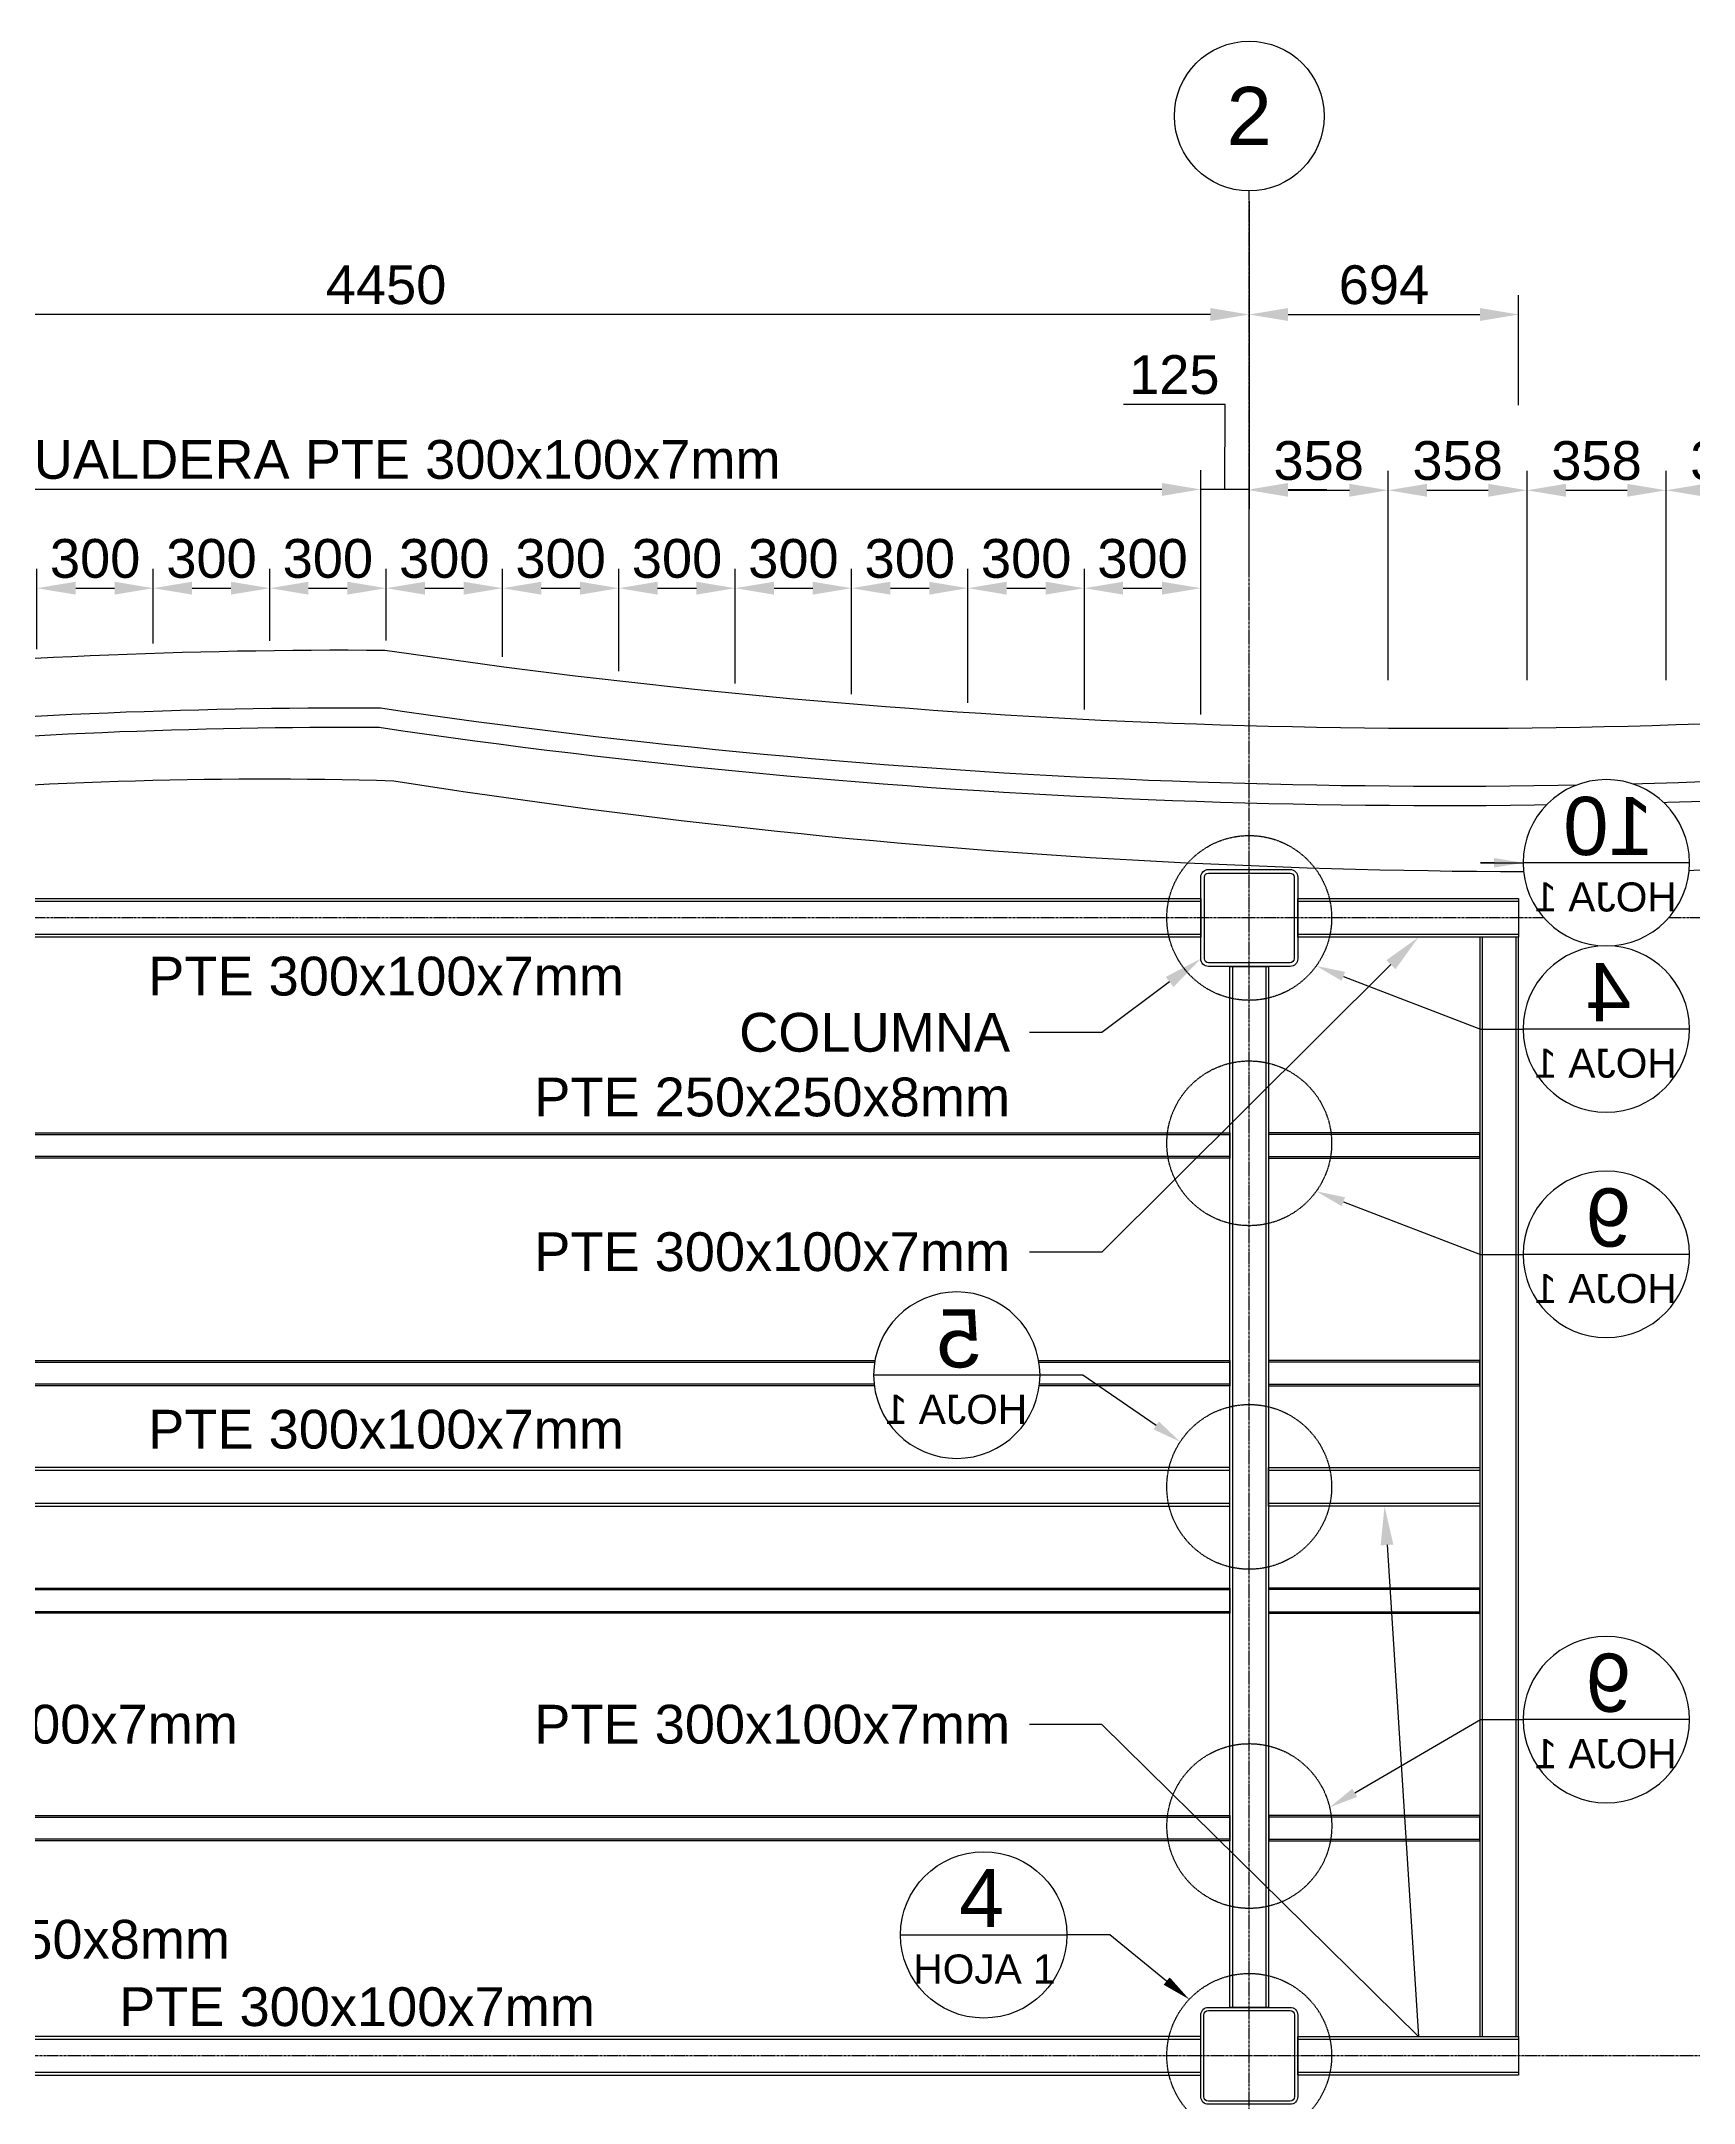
# Model space of a CAD drawing. Header units: millimetres. Extents: x -59786 to 1889966, y -10432 to 69447.
# Drawn here: x 15228 to 19488, y 21639 to 26954 of the extents above; entities that cross this region are included whole.
import ezdxf
from ezdxf import colors
from ezdxf.entities.mleader import LeaderData, LeaderLine
from ezdxf.enums import TextEntityAlignment as Align
from ezdxf.math import Vec2, Vec3

# ---------------------------------------------------------------- set-up
doc = ezdxf.new("R2010")
doc.units = ezdxf.units.MM
doc.header["$LTSCALE"] = 0.2
doc.set_wipeout_variables(frame=1)
doc.linetypes.add('CENTER', pattern=[50.8, 31.75, -6.35, 6.35, -6.35])
doc.linetypes.add('HIDDEN', pattern=[9.525, 6.35, -3.175])
for name, color, linetype in [('EE-5', 7, 'Continuous'), ('EE-TEXTO 1', 4, 'Continuous'), ('EE-TEXTO 2', 2, 'Continuous'), ('SIM-CONCRETO', 8, 'Continuous'), ('SIM-COTAS', 1, 'Continuous'), ('SIM-EJES', 8, 'CENTER'), ('SIM-OCULTOS', 8, 'HIDDEN'), ('SIM-PTE 160x65x4mm', 144, 'Continuous'), ('SIM-PTE 250x250x8mm', 51, 'Continuous'), ('SIM-PTE 300x100x7', 213, 'Continuous')]:
    doc.layers.add(name, color=color, linetype=linetype)
doc.styles.add('ARIAL EE', font='arial.ttf')
doc.styles.get("Standard").update_dxf_attribs({"font": 'arial.ttf'})
doc.dimstyles.new('EE 1_STANDAR', dxfattribs={"dimtxt": 2, "dimasz": 2, "dimexe": 1, "dimexo": 0.5, "dimgap": 0.5, "dimtad": 1, "dimdec": 0, "dimdsep": 46, "dimtxsty": 'ARIAL EE', "dimcen": 1.5, "dimclrd": 256, "dimclre": 256, "dimclrt": 2, "dimadec": 0, "dimazin": 0, "dimtfac": 1, "dimtdec": 0, "dimtix": 1, "dimtmove": 0, "dimatfit": 2, "dimfxl": 1, "dimlwd": -1, "dimlwe": -1, "dimarcsym": 0})

# ---------------------------------------------------------------- blocks, each defined once
blk = doc.blocks.new('*D79')
at = {"layer": 'SIM-COTAS', "transparency": 16777216}
for p, q in [((18341.7, 26543), (18341.7, 25748.1)), ((18279.7, 26017.5), (18017.4, 26017.5)), ((18279.2, 25798.1), (18279.7, 26017.5)), ((18216.7, 25218.2), (18216.7, 25848.1)), ((18116.7, 25798.1), (18016.7, 25798.1)), ((18341.7, 25798.1), (18216.7, 25798.1)), ((18341.7, 25798.1), (18216.7, 25798.1)), ((18441.7, 25798.1), (18541.7, 25798.1))]:
    blk.add_line(p, q, dxfattribs=at)
for points in [[(18116.7, 25814.8), (18116.7, 25781.4), (18216.7, 25798.1)], [(18441.7, 25814.8), (18441.7, 25781.4), (18341.7, 25798.1)]]:
    blk.add_solid(points, dxfattribs=at)
at = {"layer": 'SIM-COTAS', "color": 2, "transparency": 16777216, "insert": (18148.6, 26093.5), "char_height": 100, "attachment_point": 5, "style": 'ARIAL EE'}
blk.add_mtext('125', dxfattribs=at)
blk = doc.blocks.new('*D87')
at = {"layer": 'SIM-COTAS', "transparency": 16777216}
for p, q in [((15216.7, 25386.1), (15216.7, 25593.5)), ((15516.7, 25401.1), (15516.7, 25593.5)), ((15316.7, 25543.5), (15416.7, 25543.5))]:
    blk.add_line(p, q, dxfattribs=at)
for points in [[(15316.7, 25560.2), (15316.7, 25526.9), (15216.7, 25543.5)], [(15416.7, 25560.2), (15416.7, 25526.9), (15516.7, 25543.5)]]:
    blk.add_solid(points, dxfattribs=at)
at = {"layer": 'SIM-COTAS', "color": 2, "transparency": 16777216, "insert": (15366.7, 25619.6), "char_height": 100, "attachment_point": 5, "style": 'ARIAL EE'}
blk.add_mtext('300', dxfattribs=at)
blk = doc.blocks.new('*D88')
at = {"layer": 'SIM-COTAS', "transparency": 16777216}
for p, q in [((15516.7, 25401.1), (15516.7, 25593.5)), ((15816.7, 25408), (15816.7, 25593.5)), ((15616.7, 25543.5), (15716.7, 25543.5))]:
    blk.add_line(p, q, dxfattribs=at)
for points in [[(15616.7, 25560.2), (15616.7, 25526.9), (15516.7, 25543.5)], [(15716.7, 25560.2), (15716.7, 25526.9), (15816.7, 25543.5)]]:
    blk.add_solid(points, dxfattribs=at)
at = {"layer": 'SIM-COTAS', "color": 2, "transparency": 16777216, "insert": (15666.7, 25619.6), "char_height": 100, "attachment_point": 5, "style": 'ARIAL EE'}
blk.add_mtext('300', dxfattribs=at)
blk = doc.blocks.new('*D89')
at = {"layer": 'SIM-COTAS', "transparency": 16777216}
for p, q in [((15816.7, 25408), (15816.7, 25593.5)), ((16116.7, 25408.5), (16116.7, 25593.5)), ((15916.7, 25543.5), (16016.7, 25543.5))]:
    blk.add_line(p, q, dxfattribs=at)
for points in [[(15916.7, 25560.2), (15916.7, 25526.9), (15816.7, 25543.5)], [(16016.7, 25560.2), (16016.7, 25526.9), (16116.7, 25543.5)]]:
    blk.add_solid(points, dxfattribs=at)
at = {"layer": 'SIM-COTAS', "color": 2, "transparency": 16777216, "insert": (15966.7, 25619.6), "char_height": 100, "attachment_point": 5, "style": 'ARIAL EE'}
blk.add_mtext('300', dxfattribs=at)
blk = doc.blocks.new('*D90')
at = {"layer": 'SIM-COTAS', "transparency": 16777216}
for p, q in [((16116.7, 25408.5), (16116.7, 25593.5)), ((16416.7, 25366.6), (16416.7, 25593.5)), ((16216.7, 25543.5), (16316.7, 25543.5))]:
    blk.add_line(p, q, dxfattribs=at)
for points in [[(16216.7, 25560.2), (16216.7, 25526.9), (16116.7, 25543.5)], [(16316.7, 25560.2), (16316.7, 25526.9), (16416.7, 25543.5)]]:
    blk.add_solid(points, dxfattribs=at)
at = {"layer": 'SIM-COTAS', "color": 2, "transparency": 16777216, "insert": (16266.7, 25619.6), "char_height": 100, "attachment_point": 5, "style": 'ARIAL EE'}
blk.add_mtext('300', dxfattribs=at)
blk = doc.blocks.new('*D91')
at = {"layer": 'SIM-COTAS', "transparency": 16777216}
for p, q in [((16416.7, 25366.6), (16416.7, 25593.5)), ((16716.7, 25329.7), (16716.7, 25593.5)), ((16516.7, 25543.5), (16616.7, 25543.5))]:
    blk.add_line(p, q, dxfattribs=at)
for points in [[(16516.7, 25560.2), (16516.7, 25526.9), (16416.7, 25543.5)], [(16616.7, 25560.2), (16616.7, 25526.9), (16716.7, 25543.5)]]:
    blk.add_solid(points, dxfattribs=at)
at = {"layer": 'SIM-COTAS', "color": 2, "transparency": 16777216, "insert": (16566.7, 25619.6), "char_height": 100, "attachment_point": 5, "style": 'ARIAL EE'}
blk.add_mtext('300', dxfattribs=at)
blk = doc.blocks.new('*D92')
at = {"layer": 'SIM-COTAS', "transparency": 16777216}
for p, q in [((16716.7, 25329.7), (16716.7, 25593.5)), ((17016.7, 25297.6), (17016.7, 25593.5)), ((16816.7, 25543.5), (16916.7, 25543.5))]:
    blk.add_line(p, q, dxfattribs=at)
for points in [[(16816.7, 25560.2), (16816.7, 25526.9), (16716.7, 25543.5)], [(16916.7, 25560.2), (16916.7, 25526.9), (17016.7, 25543.5)]]:
    blk.add_solid(points, dxfattribs=at)
at = {"layer": 'SIM-COTAS', "color": 2, "transparency": 16777216, "insert": (16866.7, 25619.6), "char_height": 100, "attachment_point": 5, "style": 'ARIAL EE'}
blk.add_mtext('300', dxfattribs=at)
blk = doc.blocks.new('*D93')
at = {"layer": 'SIM-COTAS', "transparency": 16777216}
for p, q in [((17016.7, 25297.6), (17016.7, 25593.5)), ((17316.7, 25270.5), (17316.7, 25593.5)), ((17116.7, 25543.5), (17216.7, 25543.5))]:
    blk.add_line(p, q, dxfattribs=at)
for points in [[(17116.7, 25560.2), (17116.7, 25526.9), (17016.7, 25543.5)], [(17216.7, 25560.2), (17216.7, 25526.9), (17316.7, 25543.5)]]:
    blk.add_solid(points, dxfattribs=at)
at = {"layer": 'SIM-COTAS', "color": 2, "transparency": 16777216, "insert": (17166.7, 25619.6), "char_height": 100, "attachment_point": 5, "style": 'ARIAL EE'}
blk.add_mtext('300', dxfattribs=at)
blk = doc.blocks.new('*D94')
at = {"layer": 'SIM-COTAS', "transparency": 16777216}
for p, q in [((17316.7, 25270.5), (17316.7, 25593.5)), ((17616.7, 25248.2), (17616.7, 25593.5)), ((17416.7, 25543.5), (17516.7, 25543.5))]:
    blk.add_line(p, q, dxfattribs=at)
for points in [[(17416.7, 25560.2), (17416.7, 25526.9), (17316.7, 25543.5)], [(17516.7, 25560.2), (17516.7, 25526.9), (17616.7, 25543.5)]]:
    blk.add_solid(points, dxfattribs=at)
at = {"layer": 'SIM-COTAS', "color": 2, "transparency": 16777216, "insert": (17466.7, 25619.6), "char_height": 100, "attachment_point": 5, "style": 'ARIAL EE'}
blk.add_mtext('300', dxfattribs=at)
blk = doc.blocks.new('*D95')
at = {"layer": 'SIM-COTAS', "transparency": 16777216}
for p, q in [((17616.7, 25248.2), (17616.7, 25593.5)), ((17916.7, 25230.8), (17916.7, 25593.5)), ((17716.7, 25543.5), (17816.7, 25543.5))]:
    blk.add_line(p, q, dxfattribs=at)
for points in [[(17716.7, 25560.2), (17716.7, 25526.9), (17616.7, 25543.5)], [(17816.7, 25560.2), (17816.7, 25526.9), (17916.7, 25543.5)]]:
    blk.add_solid(points, dxfattribs=at)
at = {"layer": 'SIM-COTAS', "color": 2, "transparency": 16777216, "insert": (17766.7, 25619.6), "char_height": 100, "attachment_point": 5, "style": 'ARIAL EE'}
blk.add_mtext('300', dxfattribs=at)
blk = doc.blocks.new('*D96')
at = {"layer": 'SIM-COTAS', "transparency": 16777216}
for p, q in [((17916.7, 25230.8), (17916.7, 25593.5)), ((18216.7, 25218.2), (18216.7, 25593.5)), ((18016.7, 25543.5), (18116.7, 25543.5))]:
    blk.add_line(p, q, dxfattribs=at)
for points in [[(18016.7, 25560.2), (18016.7, 25526.9), (17916.7, 25543.5)], [(18116.7, 25560.2), (18116.7, 25526.9), (18216.7, 25543.5)]]:
    blk.add_solid(points, dxfattribs=at)
at = {"layer": 'SIM-COTAS', "color": 2, "transparency": 16777216, "insert": (18066.7, 25619.6), "char_height": 100, "attachment_point": 5, "style": 'ARIAL EE'}
blk.add_mtext('300', dxfattribs=at)
blk = doc.blocks.new('*D97')
at = {"layer": 'SIM-COTAS', "transparency": 16777216}
for p, q in [((14016.7, 25276.7), (14016.7, 25848.1)), ((18216.7, 25218.2), (18216.7, 25848.1)), ((18116.7, 25798.1), (14116.7, 25798.1))]:
    blk.add_line(p, q, dxfattribs=at)
for points in [[(14116.7, 25814.8), (14116.7, 25781.4), (14016.7, 25798.1)], [(18116.7, 25814.8), (18116.7, 25781.4), (18216.7, 25798.1)]]:
    blk.add_solid(points, dxfattribs=at)
at = {"layer": 'SIM-COTAS', "color": 2, "transparency": 16777216, "insert": (16116.7, 25874.8), "char_height": 100, "attachment_point": 5, "style": 'ARIAL EE'}
blk.add_mtext('GUALDERA PTE 300x100x7mm', dxfattribs=at)
blk = doc.blocks.new('ITEM_1')
at = {"layer": 'EE-5'}
blk.add_circle((0, 0), 3.86, dxfattribs=at)
at = {"layer": 'EE-TEXTO 1', "style": 'ARIAL EE', "flags": 4}
blk.add_attdef('EJE', text='', height=3, dxfattribs=at).set_placement((0, 0), align=Align.MIDDLE_CENTER)
blk = doc.blocks.new('*D217')
at = {"layer": 'SIM-COTAS', "color": 2, "transparency": 16777216, "insert": (16116.7, 23374.6), "char_height": 100, "attachment_point": 5, "style": 'ARIAL EE'}
blk.add_mtext('PTE 300x100x7mm', dxfattribs=at)
blk = doc.blocks.new('*D218')
at = {"layer": 'SIM-COTAS', "color": 2, "transparency": 16777216, "insert": (16041.7, 21885.7), "char_height": 100, "attachment_point": 5, "style": 'ARIAL EE'}
blk.add_mtext('PTE 300x100x7mm', dxfattribs=at)
blk = doc.blocks.new('*D220')
at = {"layer": 'SIM-COTAS', "color": 2, "transparency": 16777216, "insert": (16116.7, 24542.7), "char_height": 100, "attachment_point": 5, "style": 'ARIAL EE'}
blk.add_mtext('PTE 300x100x7mm', dxfattribs=at)
blk = doc.blocks.new('*D221')
at = {"layer": 'SIM-COTAS', "transparency": 16777216}
for p, q in [((13891.7, 26543), (13891.7, 26199.1)), ((18341.7, 26543), (18341.7, 26199.1)), ((18241.7, 26249.1), (13991.7, 26249.1))]:
    blk.add_line(p, q, dxfattribs=at)
for points in [[(13991.7, 26265.8), (13991.7, 26232.5), (13891.7, 26249.1)], [(18241.7, 26265.8), (18241.7, 26232.5), (18341.7, 26249.1)]]:
    blk.add_solid(points, dxfattribs=at)
at = {"layer": 'SIM-COTAS', "color": 2, "transparency": 16777216, "insert": (16116.7, 26325.2), "char_height": 100, "attachment_point": 5, "style": 'ARIAL EE'}
blk.add_mtext('4450', dxfattribs=at)
blk = doc.blocks.new('*D224')
at = {"layer": 'SIM-COTAS', "transparency": 16777216}
for p, q in [((18341.7, 26543), (18341.7, 26199.1)), ((19036.2, 26015.2), (19036.2, 26299.1)), ((18441.7, 26249.1), (18936.2, 26249.1))]:
    blk.add_line(p, q, dxfattribs=at)
for points in [[(18441.7, 26265.8), (18441.7, 26232.5), (18341.7, 26249.1)], [(18936.2, 26265.8), (18936.2, 26232.5), (19036.2, 26249.1)]]:
    blk.add_solid(points, dxfattribs=at)
at = {"layer": 'SIM-COTAS', "color": 2, "transparency": 16777216, "insert": (18689, 26325.2), "char_height": 100, "attachment_point": 5, "style": 'ARIAL EE'}
blk.add_mtext('694', dxfattribs=at)
blk = doc.blocks.new('*D226')
at = {"layer": 'SIM-COTAS', "transparency": 16777216}
for p, q in [((18341.7, 25589.3), (18341.7, 25846)), ((18699.9, 25306), (18699.9, 25846)), ((18441.7, 25796), (18599.9, 25796))]:
    blk.add_line(p, q, dxfattribs=at)
for points in [[(18441.7, 25812.6), (18441.7, 25779.3), (18341.7, 25796)], [(18599.9, 25812.6), (18599.9, 25779.3), (18699.9, 25796)]]:
    blk.add_solid(points, dxfattribs=at)
at = {"layer": 'SIM-COTAS', "color": 2, "transparency": 16777216, "insert": (18520.8, 25872), "char_height": 100, "attachment_point": 5, "style": 'ARIAL EE'}
blk.add_mtext('358', dxfattribs=at)
blk = doc.blocks.new('*D227')
at = {"layer": 'SIM-COTAS', "transparency": 16777216}
for p, q in [((18699.9, 25306), (18699.9, 25846)), ((19058, 25306), (19058, 25846)), ((18799.9, 25796), (18958, 25796))]:
    blk.add_line(p, q, dxfattribs=at)
for points in [[(18799.9, 25812.6), (18799.9, 25779.3), (18699.9, 25796)], [(18958, 25812.6), (18958, 25779.3), (19058, 25796)]]:
    blk.add_solid(points, dxfattribs=at)
at = {"layer": 'SIM-COTAS', "color": 2, "transparency": 16777216, "insert": (18878.9, 25872), "char_height": 100, "attachment_point": 5, "style": 'ARIAL EE'}
blk.add_mtext('358', dxfattribs=at)
blk = doc.blocks.new('*D228')
at = {"layer": 'SIM-COTAS', "transparency": 16777216}
for p, q in [((19058, 25306), (19058, 25846)), ((19416.1, 25306), (19416.1, 25846)), ((19158, 25796), (19316.1, 25796))]:
    blk.add_line(p, q, dxfattribs=at)
for points in [[(19158, 25812.6), (19158, 25779.3), (19058, 25796)], [(19316.1, 25812.6), (19316.1, 25779.3), (19416.1, 25796)]]:
    blk.add_solid(points, dxfattribs=at)
at = {"layer": 'SIM-COTAS', "color": 2, "transparency": 16777216, "insert": (19237, 25872), "char_height": 100, "attachment_point": 5, "style": 'ARIAL EE'}
blk.add_mtext('358', dxfattribs=at)
blk = doc.blocks.new('*D229')
at = {"layer": 'SIM-COTAS', "transparency": 16777216}
for p, q in [((19416.1, 25306), (19416.1, 25846)), ((19774.2, 25306), (19774.2, 25846)), ((19516.1, 25796), (19674.2, 25796))]:
    blk.add_line(p, q, dxfattribs=at)
for points in [[(19516.1, 25812.6), (19516.1, 25779.3), (19416.1, 25796)], [(19674.2, 25812.6), (19674.2, 25779.3), (19774.2, 25796)]]:
    blk.add_solid(points, dxfattribs=at)
at = {"layer": 'SIM-COTAS', "color": 2, "transparency": 16777216, "insert": (19595.2, 25872), "char_height": 100, "attachment_point": 5, "style": 'ARIAL EE'}
blk.add_mtext('358', dxfattribs=at)
blk = doc.blocks.new('ITEM DETALLE')
at = {"color": 7, "transparency": 16777216}
blk.add_wipeout([(0, 4.29), (-0.84, 4.2), (-1.64, 3.96), (-2.38, 3.56), (-3.03, 3.03), (-3.56, 2.38), (-3.96, 1.64), (-4.2, 0.84), (-4.29, 0), (-4.2, -0.84), (-3.96, -1.64), (-3.56, -2.38), (-3.03, -3.03), (-2.38, -3.56), (-1.64, -3.96), (-0.84, -4.2), (0, -4.29), (0.84, -4.2), (1.64, -3.96), (2.38, -3.56), (3.03, -3.03), (3.56, -2.38), (3.96, -1.64), (4.2, -0.84), (4.29, 0), (4.2, 0.84), (3.96, 1.64), (3.56, 2.38), (3.03, 3.03), (2.38, 3.56), (1.64, 3.96), (0.84, 4.2)], dxfattribs=at)
at = {"layer": 'EE-5', "color": 7, "transparency": 16777216}
blk.add_line((-4.29, 0), (4.29, 0), dxfattribs=at)
blk.add_circle((0, 0), 4.29, dxfattribs=at)
at = {"layer": 'EE-TEXTO 1', "color": 4, "transparency": 16777216, "style": 'ARIAL EE'}
blk.add_attdef('X', text='', height=3, dxfattribs=at).set_placement((-0.11, 1.9), align=Align.MIDDLE_CENTER)
at = {"layer": 'EE-TEXTO 2', "color": 2, "transparency": 16777216, "style": 'ARIAL EE'}
blk.add_attdef('###', text='', height=1.5, dxfattribs=at).set_placement((0.04, -1.76), align=Align.MIDDLE_CENTER)

msp = doc.modelspace()

# ---------------------------------------------------------------- linework, layer by layer
at = {"layer": 'SIM-CONCRETO', "extrusion": (0.000604454, -1.95211e-09, 1), "elevation": -0.053}
msp.add_lwpolyline([(20069.606, 25071.747, -0.05280947), (16102.343, 25233.987, 0.05008137), (13123.728, 24952.544), (13094.412, 25099.652, -0.05026312), (16113.827, 25383.918, 0.05295036), (20059.915, 25221.433)], format="xyb", close=True, dxfattribs=at)
msp.add_lwpolyline([(20072.836, 25021.851, -0.05276272), (16098.536, 25184.008, 0.04782208), (13262.047, 24928.216, 0.04696942)], format="xyb", dxfattribs=at)
at = {"layer": 'SIM-CONCRETO', "extrusion": (0.006366, -3.29236e-05, 0.99998), "elevation": 100.919}
msp.add_lwpolyline([(20110.456, 24837.803, -0.05237395), (16136.125, 25046.35, 0.06032356), (13315.412, 24785.632, 0.046335)], format="xyb", dxfattribs=at)
at = {"layer": 'SIM-EJES'}
for p, q in [((18341.742, 17260.694), (18341.742, 26567.979)), ((21304.631, 24693.398), (10861.16, 24693.398)), ((21295.858, 21759.656), (10861.16, 21759.656))]:
    msp.add_line(p, q, dxfattribs=at)
at = {"layer": 'SIM-OCULTOS'}
for p, q in [((14016.742, 24736.398, 3.454), (18216.742, 24736.398, 4.568)), ((18466.742, 24736.398, 3.454), (19036.182, 24736.398, 2.335)), ((18216.742, 24650.398, 4.568), (14016.742, 24650.398, 3.495)), ((19036.182, 24650.398, 2.335), (18466.742, 24650.398, 3.495)), ((18943.182, 21809.656, -2.233), (18943.182, 24643.398, -2.233)), ((19029.182, 24643.398, -2.233), (19029.182, 21809.656, -2.233)), ((18298.742, 24568.398), (18298.742, 21884.656)), ((18384.742, 24568.401, 4.402), (18384.742, 21884.66, 4.402)), ((13941.742, 24135.149), (18291.742, 24135.149)), ((18936.182, 24135.149, -2.863), (18391.742, 24135.149)), ((18291.742, 24078.149), (13941.742, 24078.149)), ((18391.742, 24078.149), (18936.182, 24078.149, -2.863)), ((13941.742, 23548.401), (18291.742, 23548.401)), ((18936.182, 23548.401, -2.863), (18391.742, 23548.401)), ((18291.742, 23491.401), (13941.742, 23491.401)), ((18391.742, 23491.401), (18936.182, 23491.401, -2.863)), ((13941.742, 23269.527), (18291.742, 23269.527)), ((18391.742, 23269.527, 3.454), (18936.182, 23269.527, 2.335)), ((18291.742, 23183.527), (13941.742, 23183.527)), ((18936.182, 23183.527, 2.335), (18391.742, 23183.527, 3.495)), ((13941.742, 22961.653), (18291.742, 22961.653)), ((18936.182, 22961.653, -2.863), (18391.742, 22961.653)), ((18291.742, 22904.653), (13941.742, 22904.653)), ((18391.742, 22904.653), (18936.182, 22904.653, -2.863)), ((13941.969, 22374.904), (18291.969, 22374.904)), ((18936.409, 22374.904, -2.863), (18391.969, 22374.904)), ((18291.969, 22317.904), (13941.969, 22317.904)), ((18391.969, 22317.904), (18936.409, 22317.904, -2.863)), ((14016.742, 21802.656), (18216.742, 21802.656)), ((18466.742, 21802.656, 3.454), (19036.182, 21802.656, 2.335)), ((18216.742, 21716.656), (14016.742, 21716.656)), ((19036.182, 21716.656, 2.335), (18466.742, 21716.656, 3.495))]:
    msp.add_line(p, q, dxfattribs=at)
for centre in [(18341.742, 24693.398), (18341.742, 24112.343), (18341.742, 23226.527), (18341.969, 22352.098), (18341.742, 21759.656)]:
    msp.add_circle(centre, 212.416, dxfattribs=at)
at = {"layer": 'SIM-PTE 160x65x4mm'}
for points in [[(18291.742, 24074.149), (13941.742, 24074.149), (13941.742, 24139.149), (18291.742, 24139.149)], [(18391.742, 24074.149), (18936.182, 24074.149), (18936.182, 24139.149), (18391.742, 24139.149)], [(18291.742, 23487.401), (13941.742, 23487.401), (13941.742, 23552.401), (18291.742, 23552.401)], [(18391.742, 23487.401), (18936.182, 23487.401), (18936.182, 23552.401), (18391.742, 23552.401)], [(18291.742, 22900.653), (13941.742, 22900.653), (13941.742, 22965.653), (18291.742, 22965.653)], [(18391.742, 22900.653), (18936.182, 22900.653), (18936.182, 22965.653), (18391.742, 22965.653)], [(18291.969, 22313.904), (13941.969, 22313.904), (13941.969, 22378.904), (18291.969, 22378.904)], [(18391.969, 22313.904), (18936.409, 22313.904), (18936.409, 22378.904), (18391.969, 22378.904)]]:
    msp.add_lwpolyline(points, close=True, dxfattribs=at)
at = {"layer": 'SIM-PTE 250x250x8mm'}
for points in [[(18446.992, 24568.398), (18236.492, 24568.398, -0.41421356), (18216.742, 24588.148), (18216.742, 24798.648, -0.41421356), (18236.492, 24818.398), (18446.992, 24818.398, -0.41421356), (18466.742, 24798.648), (18466.742, 24588.148, -0.41421356)], [(18446.992, 24577.898), (18236.492, 24577.898, -0.41421356), (18226.242, 24588.148), (18226.242, 24798.648, -0.41421356), (18236.492, 24808.898), (18446.992, 24808.898, -0.41421356), (18457.242, 24798.648), (18457.242, 24588.148, -0.41421356)], [(18446.992, 21634.656), (18236.492, 21634.656, -0.41421356), (18216.742, 21654.406), (18216.742, 21864.906, -0.41421356), (18236.492, 21884.656), (18446.992, 21884.656, -0.41421356), (18466.742, 21864.906), (18466.742, 21654.406, -0.41421356)], [(18446.992, 21642.656), (18236.492, 21642.656, -0.41421356), (18224.742, 21654.406), (18224.742, 21864.906, -0.41421356), (18236.492, 21876.656), (18446.992, 21876.656, -0.41421356), (18458.742, 21864.906), (18458.742, 21654.406, -0.41421356)]]:
    msp.add_lwpolyline(points, format="xyb", close=True, dxfattribs=at)
at = {"layer": 'SIM-PTE 300x100x7'}
for points in [[(14016.742, 24743.398), (18216.742, 24743.398), (18216.742, 24643.398), (14016.742, 24643.398)], [(18466.742, 24743.398), (19036.182, 24743.398), (19036.182, 24643.398), (18466.742, 24643.398)], [(18391.742, 24568.398), (18391.742, 21884.656), (18291.742, 21884.656), (18291.742, 24568.398)], [(13941.742, 23176.527), (18291.742, 23176.527), (18291.742, 23276.527), (13941.742, 23276.527)], [(18391.742, 23276.527), (18936.182, 23276.527), (18936.182, 23176.527), (18391.742, 23176.527)], [(14016.742, 21709.656), (18216.742, 21709.656), (18216.742, 21809.656), (14016.742, 21809.656)], [(18466.742, 21809.656), (19036.182, 21809.656), (19036.182, 21709.656), (18466.742, 21709.656)]]:
    msp.add_lwpolyline(points, close=True, dxfattribs=at)
at = {"layer": 'SIM-PTE 300x100x7', "elevation": -0.63}
msp.add_lwpolyline([(18936.182, 24643.398), (18936.182, 21809.656), (19036.182, 21809.656), (19036.182, 24643.398)], close=True, dxfattribs=at)

# ---------------------------------------------------------------- block references
at = {"layer": 'SIM-COTAS'}
ref = msp.add_blockref('ITEM_1', (18341.742, 26760.836), dxfattribs=dict(at, xscale=50.00000000000001, yscale=50.00000000000001, zscale=50.00000000000001, rotation=179.9999999999999))
ref.add_attrib('EJE', '2', dxfattribs={"layer": 'EE-TEXTO 1', "height": 150, "style": 'ARIAL EE', "flags": 4}).set_placement((18341.675, 26760.88), align=Align.MIDDLE_CENTER)

# ---------------------------------------------------------------- dimensions: what is measured, and where the dimension line sits
for base, p1, p2, picture, middle in [((13891.742, 26249.137), (18341.742, 26567.979), (13891.742, 26567.979), '*D221', (16116.742, 26325.195)), ((19036.182, 26249.137), (18341.742, 26567.979), (19036.182, 25990.192, -2.863), '*D224', (18688.962, 26325.195)), ((18699.859, 25795.956), (18341.742, 25564.325), (18699.859, 25280.964), '*D226', (18520.8, 25872.047)), ((19057.976, 25795.956), (18699.859, 25280.964), (19057.976, 25280.964), '*D227', (18878.918, 25872.047)), ((19416.093, 25795.956), (19057.976, 25280.964), (19416.093, 25280.964), '*D228', (19237.035, 25872.047)), ((19774.21, 25795.956), (19416.093, 25280.964), (19774.21, 25280.964), '*D229', (19595.152, 25872.047)), ((15516.742, 25543.542), (15216.742, 25361.087), (15516.742, 25376.053, -9.432), '*D87', (15366.742, 25619.633)), ((15816.742, 25543.542), (15516.742, 25376.053, -9.432), (15816.742, 25382.952, -9.614), '*D88', (15666.742, 25619.633)), ((16116.742, 25543.542), (15816.742, 25382.952, -9.614), (16116.742, 25383.486, -9.795), '*D89', (15966.742, 25619.633)), ((16416.742, 25543.542), (16116.742, 25383.486, -9.795), (16416.742, 25341.608, -9.976), '*D90', (16266.742, 25619.633)), ((16716.742, 25543.542), (16416.742, 25341.608, -9.976), (16716.742, 25304.669, -10.158), '*D91', (16566.742, 25619.633)), ((17016.742, 25543.542), (16716.742, 25304.669, -10.158), (17016.742, 25272.638, -10.339), '*D92', (16866.742, 25619.633)), ((17316.742, 25543.542), (17016.742, 25272.638, -10.339), (17316.742, 25245.491, -10.52), '*D93', (17166.742, 25619.633)), ((17616.742, 25543.542), (17316.742, 25245.491, -10.52), (17616.742, 25223.207, -10.702), '*D94', (17466.742, 25619.633)), ((17916.742, 25543.542), (17616.742, 25223.207, -10.702), (17916.742, 25205.768, -10.883), '*D95', (17766.742, 25619.633)), ((18216.742, 25543.542), (17916.742, 25205.768, -10.883), (18216.742, 25193.16, -11.064), '*D96', (18066.742, 25619.633))]:
    dim = msp.add_linear_dim(base=base, p1=p1, p2=p2, dimstyle='EE 1_STANDAR', dxfattribs=at)
    dim.commit()
    dim.dimension.update_dxf_attribs({"geometry": picture, "text_midpoint": middle})
dim = msp.add_linear_dim(base=(18216.742, 25798.105), p1=(18341.742, 26567.979), p2=(18216.742, 25193.16, -11.064), dimstyle='EE 1_STANDAR', override={"dimtmove": 1}, dxfattribs=at)
dim.commit()
dim.dimension.update_dxf_attribs({"geometry": '*D79', "text_midpoint": (18254.71, 26017.481), "dimtype": 160})
for base, p1, p2, text, override, picture, middle in [((14016.742, 25798.105), (18216.742, 25193.16, -11.064), (14016.742, 25251.716, -8.526), 'GUALDERA PTE 300x100x7mm', {"dimtmove": 1}, '*D97', (16116.742, 25874.845)), ((18216.742, 24466.57), (14016.742, 24736.398, 3.454), (18216.742, 24736.398, 4.568), 'PTE 300x100x7mm', {"dimse1": 1, "dimse2": 1, "dimsd1": 1, "dimsd2": 1}, '*D220', (16116.742, 24542.661)), ((13941.742, 23298.46), (18291.742, 23176.527), (13941.742, 23176.527), 'PTE 300x100x7mm', {"dimse1": 1, "dimse2": 1, "dimsd1": 1, "dimsd2": 1}, '*D217', (16116.742, 23374.552)), ((13866.742, 21809.656), (18216.742, 21716.656), (13866.742, 21716.656), 'PTE 300x100x7mm', {"dimse1": 1, "dimse2": 1, "dimsd1": 1, "dimsd2": 1}, '*D218', (16041.742, 21885.748))]:
    dim = msp.add_linear_dim(base=base, p1=p1, p2=p2, text=text, dimstyle='EE 1_STANDAR', override=override, dxfattribs=at)
    dim.commit()
    dim.dimension.update_dxf_attribs({"geometry": picture, "text_midpoint": middle})

# ---------------------------------------------------------------- leaders
ml = msp.add_multileader_block('Standard', dxfattribs=at)
ml.set_content('ITEM DETALLE', color=256, scale=-50)
ml.set_attribute('X', '10', width=0)
ml.set_attribute('###', 'HOJA 1', width=0)
ml.set_leader_properties(color=256)
ml.build(insert=Vec2(0, 0))
ml.multileader.update_dxf_attribs({"arrow_head_size": 75, "scale": 50})
ctx = ml.context
ctx.base_point, ctx.scale, ctx.char_height, ctx.arrow_head_size, ctx.landing_gap_size, ctx.plane_origin = Vec3(19047.955, 24835.492, 7.968), 50, 200, 75, 100, Vec3(18725.43, 23385.833, 7.968)
ctx.text_align_type = 2
notes = []
notes.append((ctx, [(1, (1, 1, 0), (18937.603, 24835.492, 7.968), (1, 0), 110.352, [(0, [(19047.955, 24835.492, 7.968)], 0, [])])]))
ctx.block.insert, ctx.block.scale = Vec3(19262.241, 24835.492, 7.968), Vec3(-50, 50, 50)
at = {"layer": 'SIM-COTAS', "linetype": 'Continuous'}
ml = msp.add_multileader_mtext('Standard', dxfattribs=at)
ml.set_content('{\\C2;PTE 300x100x7mm}', color=256)
ml.set_leader_properties()
ml.build(insert=Vec2(0, 0))
ml.multileader.update_dxf_attribs({"dogleg_length": 0.0025, "arrow_head_size": 100, "scale": 50})
ctx = ml.context
ctx.base_point, ctx.scale, ctx.char_height, ctx.arrow_head_size, ctx.landing_gap_size, ctx.plane_origin = Vec3(16468.299, 23832.043), 50, 100, 100, 50, Vec3(14416.103, 42134.66)
ctx.text_align_type = 2
notes.append((ctx, [(1, (1, 1, 0), (17961.503, 23832.043), (-1, 0), 186.178, [(0, [(18777.986, 24643.398)], 0, [])])]))
ctx.mtext.insert, ctx.mtext.width, ctx.mtext.defined_height, ctx.mtext.alignment, ctx.mtext.flow_direction = Vec3(17725.325, 23882.93), 1248.05645, 411.095, 3, 5
ml = msp.add_multileader_mtext('Standard', dxfattribs=at)
ml.set_content('{\\C2;PTE 300x100x7mm}', color=256)
ml.set_leader_properties()
ml.build(insert=Vec2(0, 0))
ml.multileader.update_dxf_attribs({"dogleg_length": 0.0025, "arrow_head_size": 100, "scale": 50})
ctx = ml.context
ctx.base_point, ctx.scale, ctx.char_height, ctx.arrow_head_size, ctx.landing_gap_size, ctx.plane_origin = Vec3(28501.552, 23832.043), 50, 100, 100, 50, Vec3(26449.355, 42134.66)
ctx.text_align_type = 2
notes.append((ctx, [(1, (1, 1, 0), (29994.756, 23832.043), (-1, 0), 186.178, [(0, [(30811.238, 24643.398)], 0, [])])]))
ctx.mtext.insert, ctx.mtext.width, ctx.mtext.defined_height, ctx.mtext.alignment, ctx.mtext.flow_direction = Vec3(29758.578, 23882.93), 1248.05645, 411.095, 3, 5
at = {"layer": 'SIM-COTAS'}
ml = msp.add_multileader_block('Standard', dxfattribs=at)
ml.set_content('ITEM DETALLE', color=256, scale=-50)
ml.set_attribute('X', '4', width=0)
ml.set_attribute('###', 'HOJA 1', width=0)
ml.set_leader_properties(color=256)
ml.build(insert=Vec2(0, 0))
ml.multileader.update_dxf_attribs({"arrow_head_size": 75, "scale": 50})
ctx = ml.context
ctx.base_point, ctx.scale, ctx.char_height, ctx.arrow_head_size, ctx.landing_gap_size, ctx.plane_origin = Vec3(19047.955, 24406.921, 7.968), 50, 200, 75, 100, Vec3(18474.328, 22957.261, 7.968)
ctx.text_align_type = 2
notes.append((ctx, [(1, (1, 1, 0), (18937.603, 24406.921, 7.968), (1, 0), 110.352, [(0, [(18514.42, 24569.693, 7.968)], 0, [])])]))
ctx.block.insert, ctx.block.scale = Vec3(19262.241, 24406.921, 7.968), Vec3(-50, 50, 50)
at = {"layer": 'SIM-COTAS', "linetype": 'Continuous'}
ml = msp.add_multileader_mtext('Standard', dxfattribs=at)
ml.set_content('{\\C2;COLUMNA\\P\\A1;PTE 250x250x8mm}', color=256)
ml.set_leader_properties()
ml.build(insert=Vec2(0, 0))
ml.multileader.update_dxf_attribs({"dogleg_length": 0.0025, "arrow_head_size": 100, "scale": 50})
ctx = ml.context
ctx.base_point, ctx.scale, ctx.char_height, ctx.arrow_head_size, ctx.landing_gap_size, ctx.plane_origin = Vec3(16468.299, 24397.639), 50, 100, 100, 50, Vec3(14416.103, 42717.262)
ctx.text_align_type = 2
notes.append((ctx, [(1, (1, 1, 0), (17961.503, 24397.639), (-1, 0), 186.178, [(0, [(18216.742, 24588.148)], 0, [])])]))
ctx.mtext.insert, ctx.mtext.width, ctx.mtext.defined_height, ctx.mtext.alignment, ctx.mtext.flow_direction = Vec3(17725.325, 24448.491), 1260.96769, 411.095, 3, 5
ml = msp.add_multileader_mtext('Standard', dxfattribs=at)
ml.set_content('{\\C2;COLUMNA\\P\\A1;PTE 250x250x8mm}', color=256)
ml.set_leader_properties()
ml.build(insert=Vec2(0, 0))
ml.multileader.update_dxf_attribs({"dogleg_length": 0.0025, "arrow_head_size": 100, "scale": 50})
ctx = ml.context
ctx.base_point, ctx.scale, ctx.char_height, ctx.arrow_head_size, ctx.landing_gap_size, ctx.plane_origin = Vec3(28501.552, 24416.418), 50, 100, 100, 50, Vec3(26449.355, 42717.262)
ctx.text_align_type = 2
notes.append((ctx, [(1, (1, 1, 0), (29994.756, 24416.418), (-1, 0), 186.178, [(0, [(30249.995, 24588.148)], 0, [])])]))
ctx.mtext.insert, ctx.mtext.width, ctx.mtext.defined_height, ctx.mtext.alignment, ctx.mtext.flow_direction = Vec3(29758.578, 24467.271), 1228.76679, 411.095, 3, 5
at = {"layer": 'SIM-COTAS'}
ml = msp.add_multileader_block('Standard', dxfattribs=at)
ml.set_content('ITEM DETALLE', color=256, scale=-50)
ml.set_attribute('X', '9', width=0)
ml.set_attribute('###', 'HOJA 1', width=0)
ml.set_leader_properties(color=256)
ml.build(insert=Vec2(0, 0))
ml.multileader.update_dxf_attribs({"arrow_head_size": 75, "scale": 50})
ctx = ml.context
ctx.base_point, ctx.scale, ctx.char_height, ctx.arrow_head_size, ctx.landing_gap_size, ctx.plane_origin = Vec3(19047.955, 23825.867, 7.968), 50, 200, 75, 100, Vec3(18474.328, 22376.207, 7.968)
ctx.text_align_type = 2
notes.append((ctx, [(1, (1, 1, 0), (18937.603, 23825.867, 7.968), (1, 0), 110.352, [(0, [(18514.42, 23988.639, 7.968)], 0, [])])]))
ctx.block.insert, ctx.block.scale = Vec3(19262.241, 23825.867, 7.968), Vec3(-50, 50, 50)
ml = msp.add_multileader_block('Standard', dxfattribs=at)
ml.set_content('ITEM DETALLE', color=256, scale=-50)
ml.set_attribute('X', '5', width=0)
ml.set_attribute('###', 'HOJA 1', width=0)
ml.set_leader_properties(color=256)
ml.build(insert=Vec2(0, 0))
ml.multileader.update_dxf_attribs({"arrow_head_size": 75, "scale": 50})
ctx = ml.context
ctx.base_point, ctx.scale, ctx.char_height, ctx.arrow_head_size, ctx.landing_gap_size, ctx.plane_origin = Vec3(17373.628, 23514.557, 7.968), 50, 200, 75, 100, Vec3(18474.328, 21490.391, 7.968)
ctx.text_align_type = 2
notes.append((ctx, [(0, (1, 1, 0), (17912.551, 23514.557, 7.968), (-1, 0), 110.352, [(0, [(18163.866, 23342.634, 7.968)], 0, [])])]))
ctx.block.insert, ctx.block.scale = Vec3(17587.914, 23514.557, 7.968), Vec3(-50, 50, 50)
at = {"layer": 'SIM-COTAS', "linetype": 'Continuous'}
ml = msp.add_multileader_mtext('Standard', dxfattribs=at)
ml.set_content('{\\C2;PTE 300x100x7mm}', color=256)
ml.set_leader_properties()
ml.build(insert=Vec2(0, 0))
ml.multileader.update_dxf_attribs({"dogleg_length": 0.0025, "arrow_head_size": 100, "scale": 50})
ctx = ml.context
ctx.base_point, ctx.scale, ctx.char_height, ctx.arrow_head_size, ctx.landing_gap_size, ctx.plane_origin = Vec3(16468.299, 22613.825), 50, 100, 100, 50, Vec3(14416.103, 40916.442)
ctx.text_align_type = 2
notes.append((ctx, [(1, (1, 1, 0), (17961.503, 22613.825), (-1, 0), 186.178, [(1, [(18690.486, 23176.527), (18777.986, 21809.656)], 0, [])])]))
ctx.mtext.insert, ctx.mtext.width, ctx.mtext.defined_height, ctx.mtext.alignment, ctx.mtext.flow_direction = Vec3(17725.325, 22664.712), 1248.05645, 411.095, 3, 5
ml = msp.add_multileader_mtext('Standard', dxfattribs=at)
ml.set_content('{\\C2;PTE 300x100x7mm}', color=256)
ml.set_leader_properties()
ml.build(insert=Vec2(0, 0))
ml.multileader.update_dxf_attribs({"dogleg_length": 0.0025, "arrow_head_size": 100, "scale": 50})
ctx = ml.context
ctx.base_point, ctx.scale, ctx.char_height, ctx.arrow_head_size, ctx.landing_gap_size, ctx.plane_origin = Vec3(28501.552, 22613.825), 50, 100, 100, 50, Vec3(26449.355, 40916.442)
ctx.text_align_type = 2
notes.append((ctx, [(1, (1, 1, 0), (29994.756, 22613.825), (-1, 0), 186.178, [(1, [(30723.738, 23176.527), (30811.238, 21809.656)], 0, [])])]))
ctx.mtext.insert, ctx.mtext.width, ctx.mtext.defined_height, ctx.mtext.alignment, ctx.mtext.flow_direction = Vec3(29758.578, 22664.712), 1248.05645, 411.095, 3, 5
ml = msp.add_multileader_mtext('Standard', dxfattribs=at)
ml.set_content('{\\C2;PTE 300x100x7mm}', color=256)
ml.set_leader_properties()
ml.build(insert=Vec2(0, 0))
ml.multileader.update_dxf_attribs({"dogleg_length": 0.0025, "arrow_head_size": 100, "scale": 50})
ctx = ml.context
ctx.base_point, ctx.scale, ctx.char_height, ctx.arrow_head_size, ctx.landing_gap_size, ctx.plane_origin = Vec3(2411.238, 22613.825), 50, 100, 100, 50, Vec3(5770.46, 40916.442)
notes.append((ctx, [(1, (1, 1, 0), (2225.06, 22613.825), (1, 0), 186.178, [(1, [(1694.884, 23176.528), (1660.821, 21809.656)], 0, [])])]))
ctx.mtext.insert, ctx.mtext.rotation, ctx.mtext.width, ctx.mtext.defined_height, ctx.mtext.flow_direction = Vec3(2461.238, 22664.712), 6.28318531, 1248.05645, 411.095, 5
ml = msp.add_multileader_mtext('Standard', dxfattribs=at)
ml.set_content('{\\C2;PTE 300x100x7mm}', color=256)
ml.set_leader_properties()
ml.build(insert=Vec2(0, 0))
ml.multileader.update_dxf_attribs({"dogleg_length": 0.0025, "arrow_head_size": 100, "scale": 50})
ctx = ml.context
ctx.base_point, ctx.scale, ctx.char_height, ctx.arrow_head_size, ctx.landing_gap_size, ctx.plane_origin = Vec3(14458.159, 22613.825), 50, 100, 100, 50, Vec3(17817.381, 40916.442)
notes.append((ctx, [(1, (1, 1, 0), (14271.981, 22613.825), (1, 0), 186.178, [(1, [(13741.805, 23176.528), (13704.361, 21809.656)], 0, [])])]))
ctx.mtext.insert, ctx.mtext.rotation, ctx.mtext.width, ctx.mtext.defined_height, ctx.mtext.flow_direction = Vec3(14508.159, 22664.712), 6.28318531, 1248.05645, 411.095, 5
at = {"layer": 'SIM-COTAS'}
ml = msp.add_multileader_block('Standard', dxfattribs=at)
ml.set_content('ITEM DETALLE', color=256, scale=-50)
ml.set_attribute('X', '9', width=0)
ml.set_attribute('###', 'HOJA 1', width=0)
ml.set_leader_properties(color=256)
ml.build(insert=Vec2(0, 0))
ml.multileader.update_dxf_attribs({"arrow_head_size": 75, "scale": 50})
ctx = ml.context
ctx.base_point, ctx.scale, ctx.char_height, ctx.arrow_head_size, ctx.landing_gap_size, ctx.plane_origin = Vec3(19048.182, 22626.6, 7.968), 50, 200, 75, 100, Vec3(18474.555, 20615.962, 7.968)
ctx.text_align_type = 2
notes.append((ctx, [(1, (1, 1, 0), (18937.83, 22626.6, 7.968), (1, 0), 110.352, [(0, [(18548.878, 22400.154, 7.968)], 0, [])])]))
ctx.block.insert, ctx.block.scale = Vec3(19262.468, 22626.6, 7.968), Vec3(-50, 50, 50)
at = {"layer": 'SIM-COTAS', "linetype": 'Continuous'}
ml = msp.add_multileader_mtext('Standard', dxfattribs=at)
ml.set_content('{\\C2;COLUMNA\\P\\A1;PTE 250x250x8mm}', color=256)
ml.set_leader_properties()
ml.build(insert=Vec2(0, 0))
ml.multileader.update_dxf_attribs({"dogleg_length": 0.0025, "arrow_head_size": 100, "scale": 50})
ctx = ml.context
ctx.base_point, ctx.scale, ctx.char_height, ctx.arrow_head_size, ctx.landing_gap_size, ctx.plane_origin = Vec3(2390.963, 22219.76), 50, 100, 100, 50, Vec3(-2072.15, 39327.764)
notes.append((ctx, [(0, (1, 1, 0), (2204.785, 22219.76), (1, 0), 186.178, [(0, [(1955.856, 21870.691)], 0, [])])]))
ctx.mtext.insert, ctx.mtext.width, ctx.mtext.defined_height, ctx.mtext.flow_direction = Vec3(2440.963, 22270.613), 1494.82669, 411.095, 5
ml = msp.add_multileader_mtext('Standard', dxfattribs=at)
ml.set_content('{\\C2;COLUMNA\\P\\A1;PTE 250x250x8mm}', color=256)
ml.set_leader_properties()
ml.build(insert=Vec2(0, 0))
ml.multileader.update_dxf_attribs({"dogleg_length": 0.0025, "arrow_head_size": 100, "scale": 50})
ctx = ml.context
ctx.base_point, ctx.scale, ctx.char_height, ctx.arrow_head_size, ctx.landing_gap_size, ctx.plane_origin = Vec3(14437.884, 22226.044), 50, 100, 100, 50, Vec3(9974.771, 39327.764)
notes.append((ctx, [(0, (1, 1, 0), (14251.706, 22226.044), (1, 0), 186.178, [(0, [(14002.777, 21870.691)], 0, [])])]))
ctx.mtext.insert, ctx.mtext.width, ctx.mtext.defined_height, ctx.mtext.flow_direction = Vec3(14487.884, 22276.896), 1263.93598, 411.095, 5
at = {"layer": 'SIM-COTAS'}
ml = msp.add_multileader_block('Standard', dxfattribs=at)
ml.set_content('ITEM DETALLE', color=256, scale=50)
ml.set_attribute('X', '4', width=0)
ml.set_attribute('###', 'HOJA 1', width=0)
ml.set_leader_properties(color=256)
ml.build(insert=Vec2(0, 0))
ml.multileader.update_dxf_attribs({"arrow_head_size": 75, "scale": 50})
ctx = ml.context
ctx.base_point, ctx.scale, ctx.char_height, ctx.arrow_head_size, ctx.landing_gap_size, ctx.plane_origin = Vec3(17443.042, 22071.492), 50, 200, 75, 100, Vec3(18256.866, 20748.653)
notes.append((ctx, [(1, (1, 1, 0), (17981.965, 22071.492), (-1, 0), 110.352, [(0, [(18187.091, 21905.272)], 0, [])])]))
ctx.block.insert = Vec3(17657.327, 22071.492)
for ctx, leaders in notes:
    for number, flags, end, landing, length, lines in leaders:
        leader = LeaderData()
        leader.index, (leader.has_last_leader_line, leader.has_dogleg_vector, leader.attachment_direction) = number, flags
        leader.last_leader_point, leader.dogleg_vector, leader.dogleg_length = Vec3(end), Vec3(landing), length
        for number, points, colour, breaks in lines:
            line = LeaderLine()
            line.index, line.vertices, line.color, line.breaks = number, Vec3.list(points), colors.encode_raw_color(colour), breaks
            leader.lines.append(line)
        ctx.leaders.append(leader)

doc.saveas('drawing.dxf')
